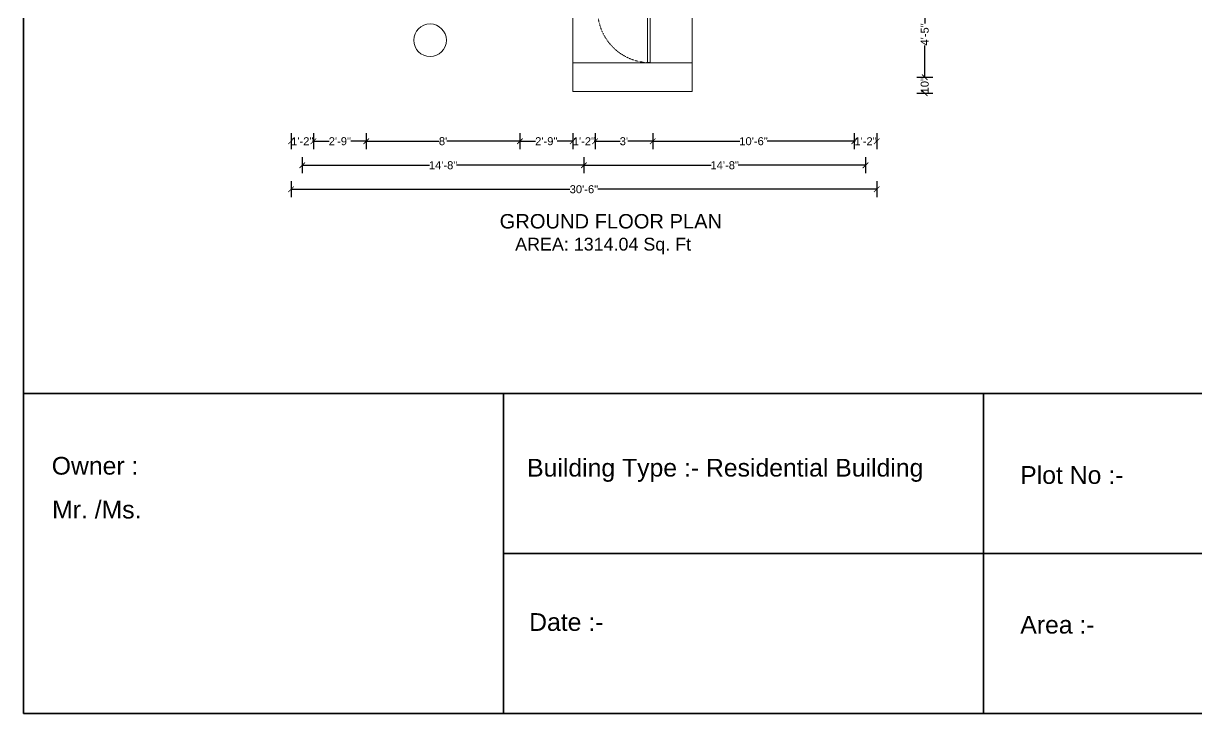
# Model space of a CAD drawing. Header units: inches. Extents: x 2970 to 17976, y 9207 to 14243.
# Drawn here: x 9606 to 10339, y 11276 to 11707 of the extents above; entities that cross this region are included whole.
import ezdxf

# ---------------------------------------------------------------- set-up
doc = ezdxf.new("R2010")
doc.units = ezdxf.units.IN
doc.header["$PDMODE"] = 34
doc.linetypes.add('HIDDEN4', pattern=[0.09375, 0.0625, -0.03125])
for name, color, linetype, lineweight in [('boundary line', 20, 'Continuous', 35), ('DIMENSION', 134, 'Continuous', 15), ('furniture', 11, 'Continuous', 13), ('stairs', 4, 'Continuous', 13), ('TEXT', 30, 'Continuous', 13)]:
    doc.layers.add(name, color=color, linetype=linetype, lineweight=lineweight)
doc.styles.get("Standard").update_dxf_attribs({"font": 'arial.ttf'})
doc.dimstyles.get("Standard").update_dxf_attribs({"dimtxt": 5, "dimasz": 3.5, "dimexe": 5, "dimexo": 3, "dimgap": 0.09, "dimtad": 0, "dimdec": 0, "dimzin": 0, "dimdsep": 46, "dimlunit": 4, "dimtxsty": 'Standard', "dimblk": 'ARCHTICK', "dimcen": 0.09, "dimadec": 0, "dimazin": 0, "dimtfac": 1, "dimtdec": 0, "dimtofl": 0, "dimtmove": 0, "dimatfit": 3, "dimfxl": 5, "dimfxlon": 1, "dimtolj": 1, "dimtzin": 0, "dimarcsym": 0})

# ---------------------------------------------------------------- blocks, each defined once
blk = doc.blocks.new('A$C0CE462CD')
for p, q in [((860, 100), (860, 0)), ((860, 0), (894, 0))]:
    blk.add_line(p, q)
for points in [[(860, 100), (860, 920), (818, 920), (818, 100)], [(0, 10), (6, 10), (6, 90), (0, 90)], [(894, 10), (900, 10), (900, 90), (894, 90)]]:
    blk.add_lwpolyline(points, close=True)
for points in [[(6, 0), (40, 0), (40, 100), (6, 100)], [(6, 100), (6, 0)], [(860, 100), (894, 100), (894, 0)]]:
    blk.add_lwpolyline(points)
at = {"linetype": 'HIDDEN4'}
blk.add_arc((859, 102), 819, 92.8508, 180.1309, dxfattribs=at)
blk = doc.blocks.new('_ArchTick')
at = {"color": 0, "linetype": 'ByBlock', "const_width": 0.15}
blk.add_lwpolyline([(-0.5, -0.5), (0.5, 0.5)], dxfattribs=at)
blk = doc.blocks.new('*D205')
at = {"layer": 'Defpoints', "color": 0, "transparency": 16777216}
for p in [(2944.8, 4449), (2829.47, 4395.56), (2974.8, 4395.56)]:
    blk.add_point(p, dxfattribs=at)
at = {"layer": 'DIMENSION', "color": 0, "lineweight": -2, "transparency": 16777216}
for p, q in [((2969.8, 4449), (2979.8, 4449)), ((2974.8, 4449), (2974.8, 4429.12)), ((2974.8, 4395.56), (2974.8, 4415.45)), ((2969.8, 4395.56), (2979.8, 4395.56))]:
    blk.add_line(p, q, dxfattribs=at)
at = {"layer": 'DIMENSION', "color": 0, "lineweight": -2, "transparency": 16777216, "xscale": 3.5, "yscale": 3.5, "zscale": 3.5}
for p, rotation in [((2974.8, 4449), 90), ((2974.8, 4395.56), 270)]:
    blk.add_blockref('_ArchTick', p, dxfattribs=dict(at, rotation=rotation))
at = {"layer": 'DIMENSION', "color": 0, "transparency": 16777216, "insert": (2974.8, 4422.28), "char_height": 5, "attachment_point": 5, "rotation": 90}
blk.add_mtext('\\A1;4\'-5"', dxfattribs=at)
blk = doc.blocks.new('*D206')
at = {"layer": 'Defpoints', "color": 0, "transparency": 16777216}
for p in [(2829.47, 4395.56), (2829.47, 4385.56), (2974.8, 4385.56)]:
    blk.add_point(p, dxfattribs=at)
at = {"layer": 'DIMENSION', "color": 0, "lineweight": -2, "transparency": 16777216}
for p, q in [((2969.8, 4395.56), (2979.8, 4395.56)), ((2974.8, 4395.56), (2974.8, 4395.23)), ((2969.8, 4385.56), (2979.8, 4385.56)), ((2974.8, 4385.56), (2974.8, 4385.89))]:
    blk.add_line(p, q, dxfattribs=at)
at = {"layer": 'DIMENSION', "color": 0, "lineweight": -2, "transparency": 16777216, "xscale": 3.5, "yscale": 3.5, "zscale": 3.5}
for p, rotation in [((2974.8, 4395.56), 90), ((2974.8, 4385.56), 270)]:
    blk.add_blockref('_ArchTick', p, dxfattribs=dict(at, rotation=rotation))
at = {"layer": 'DIMENSION', "color": 0, "transparency": 16777216, "insert": (2974.8, 4390.56), "char_height": 5, "attachment_point": 5, "rotation": 90}
blk.add_mtext('\\A1;10"', dxfattribs=at)
blk = doc.blocks.new('*D208')
at = {"layer": 'Defpoints', "color": 0, "transparency": 16777216}
for p in [(2578.8, 4405), (2592.8, 4405), (2592.8, 4355.56)]:
    blk.add_point(p, dxfattribs=at)
at = {"layer": 'DIMENSION', "color": 0, "lineweight": -2, "transparency": 16777216}
for p, q in [((2578.8, 4360.56), (2578.8, 4350.56)), ((2578.8, 4355.56), (2579.3, 4355.56)), ((2592.8, 4355.56), (2592.3, 4355.56)), ((2592.8, 4360.56), (2592.8, 4350.56))]:
    blk.add_line(p, q, dxfattribs=at)
at = {"layer": 'DIMENSION', "color": 0, "lineweight": -2, "transparency": 16777216, "xscale": 3.5, "yscale": 3.5, "zscale": 3.5, "rotation": 180}
blk.add_blockref('_ArchTick', (2578.8, 4355.56), dxfattribs=at)
at = {"layer": 'DIMENSION', "color": 0, "lineweight": -2, "transparency": 16777216, "xscale": 3.5, "yscale": 3.5, "zscale": 3.5}
blk.add_blockref('_ArchTick', (2592.8, 4355.56), dxfattribs=at)
at = {"layer": 'DIMENSION', "color": 0, "transparency": 16777216, "insert": (2585.8, 4355.56), "char_height": 5, "attachment_point": 5}
blk.add_mtext('\\A1;1\'-2"', dxfattribs=at)
blk = doc.blocks.new('*D209')
at = {"layer": 'Defpoints', "color": 0, "transparency": 16777216}
for p in [(2592.8, 4405), (2625.8, 4405), (2625.8, 4355.56)]:
    blk.add_point(p, dxfattribs=at)
at = {"layer": 'DIMENSION', "color": 0, "lineweight": -2, "transparency": 16777216}
for p, q in [((2592.8, 4360.56), (2592.8, 4350.56)), ((2592.8, 4355.56), (2602.52, 4355.56)), ((2625.8, 4355.56), (2616.07, 4355.56)), ((2625.8, 4360.56), (2625.8, 4350.56))]:
    blk.add_line(p, q, dxfattribs=at)
at = {"layer": 'DIMENSION', "color": 0, "lineweight": -2, "transparency": 16777216, "xscale": 3.5, "yscale": 3.5, "zscale": 3.5, "rotation": 180}
blk.add_blockref('_ArchTick', (2592.8, 4355.56), dxfattribs=at)
at = {"layer": 'DIMENSION', "color": 0, "lineweight": -2, "transparency": 16777216, "xscale": 3.5, "yscale": 3.5, "zscale": 3.5}
blk.add_blockref('_ArchTick', (2625.8, 4355.56), dxfattribs=at)
at = {"layer": 'DIMENSION', "color": 0, "transparency": 16777216, "insert": (2609.3, 4355.56), "char_height": 5, "attachment_point": 5}
blk.add_mtext('\\A1;2\'-9"', dxfattribs=at)
blk = doc.blocks.new('*D210')
at = {"layer": 'Defpoints', "color": 0, "transparency": 16777216}
for p in [(2625.8, 4405), (2721.8, 4405), (2721.8, 4355.56)]:
    blk.add_point(p, dxfattribs=at)
at = {"layer": 'DIMENSION', "color": 0, "lineweight": -2, "transparency": 16777216}
for p, q in [((2625.8, 4360.56), (2625.8, 4350.56)), ((2625.8, 4355.56), (2671.4, 4355.56)), ((2721.8, 4355.56), (2676.19, 4355.56)), ((2721.8, 4360.56), (2721.8, 4350.56))]:
    blk.add_line(p, q, dxfattribs=at)
at = {"layer": 'DIMENSION', "color": 0, "lineweight": -2, "transparency": 16777216, "xscale": 3.5, "yscale": 3.5, "zscale": 3.5, "rotation": 180}
blk.add_blockref('_ArchTick', (2625.8, 4355.56), dxfattribs=at)
at = {"layer": 'DIMENSION', "color": 0, "lineweight": -2, "transparency": 16777216, "xscale": 3.5, "yscale": 3.5, "zscale": 3.5}
blk.add_blockref('_ArchTick', (2721.8, 4355.56), dxfattribs=at)
at = {"layer": 'DIMENSION', "color": 0, "transparency": 16777216, "insert": (2673.8, 4355.56), "char_height": 5, "attachment_point": 5}
blk.add_mtext("\\A1;8'", dxfattribs=at)
blk = doc.blocks.new('*D211')
at = {"layer": 'Defpoints', "color": 0, "transparency": 16777216}
for p in [(2721.8, 4405), (2754.8, 4405), (2754.8, 4355.56)]:
    blk.add_point(p, dxfattribs=at)
at = {"layer": 'DIMENSION', "color": 0, "lineweight": -2, "transparency": 16777216}
for p, q in [((2721.8, 4360.56), (2721.8, 4350.56)), ((2721.8, 4355.56), (2731.52, 4355.56)), ((2754.8, 4355.56), (2745.07, 4355.56)), ((2754.8, 4360.56), (2754.8, 4350.56))]:
    blk.add_line(p, q, dxfattribs=at)
at = {"layer": 'DIMENSION', "color": 0, "lineweight": -2, "transparency": 16777216, "xscale": 3.5, "yscale": 3.5, "zscale": 3.5, "rotation": 180}
blk.add_blockref('_ArchTick', (2721.8, 4355.56), dxfattribs=at)
at = {"layer": 'DIMENSION', "color": 0, "lineweight": -2, "transparency": 16777216, "xscale": 3.5, "yscale": 3.5, "zscale": 3.5}
blk.add_blockref('_ArchTick', (2754.8, 4355.56), dxfattribs=at)
at = {"layer": 'DIMENSION', "color": 0, "transparency": 16777216, "insert": (2738.3, 4355.56), "char_height": 5, "attachment_point": 5}
blk.add_mtext('\\A1;2\'-9"', dxfattribs=at)
blk = doc.blocks.new('*D212')
at = {"layer": 'Defpoints', "color": 0, "transparency": 16777216}
for p in [(2754.8, 4405), (2768.8, 4405), (2768.8, 4355.56)]:
    blk.add_point(p, dxfattribs=at)
at = {"layer": 'DIMENSION', "color": 0, "lineweight": -2, "transparency": 16777216}
for p, q in [((2754.8, 4360.56), (2754.8, 4350.56)), ((2754.8, 4355.56), (2755.3, 4355.56)), ((2768.8, 4355.56), (2768.3, 4355.56)), ((2768.8, 4360.56), (2768.8, 4350.56))]:
    blk.add_line(p, q, dxfattribs=at)
at = {"layer": 'DIMENSION', "color": 0, "lineweight": -2, "transparency": 16777216, "xscale": 3.5, "yscale": 3.5, "zscale": 3.5, "rotation": 180}
blk.add_blockref('_ArchTick', (2754.8, 4355.56), dxfattribs=at)
at = {"layer": 'DIMENSION', "color": 0, "lineweight": -2, "transparency": 16777216, "xscale": 3.5, "yscale": 3.5, "zscale": 3.5}
blk.add_blockref('_ArchTick', (2768.8, 4355.56), dxfattribs=at)
at = {"layer": 'DIMENSION', "color": 0, "transparency": 16777216, "insert": (2761.8, 4355.56), "char_height": 5, "attachment_point": 5}
blk.add_mtext('\\A1;1\'-2"', dxfattribs=at)
blk = doc.blocks.new('*D213')
at = {"layer": 'Defpoints', "color": 0, "transparency": 16777216}
for p in [(2768.8, 4405), (2804.8, 4405), (2804.8, 4355.56)]:
    blk.add_point(p, dxfattribs=at)
at = {"layer": 'DIMENSION', "color": 0, "lineweight": -2, "transparency": 16777216}
for p, q in [((2768.8, 4360.56), (2768.8, 4350.56)), ((2768.8, 4355.56), (2784.41, 4355.56)), ((2804.8, 4355.56), (2789.19, 4355.56)), ((2804.8, 4360.56), (2804.8, 4350.56))]:
    blk.add_line(p, q, dxfattribs=at)
at = {"layer": 'DIMENSION', "color": 0, "lineweight": -2, "transparency": 16777216, "xscale": 3.5, "yscale": 3.5, "zscale": 3.5, "rotation": 180}
blk.add_blockref('_ArchTick', (2768.8, 4355.56), dxfattribs=at)
at = {"layer": 'DIMENSION', "color": 0, "lineweight": -2, "transparency": 16777216, "xscale": 3.5, "yscale": 3.5, "zscale": 3.5}
blk.add_blockref('_ArchTick', (2804.8, 4355.56), dxfattribs=at)
at = {"layer": 'DIMENSION', "color": 0, "transparency": 16777216, "insert": (2786.8, 4355.56), "char_height": 5, "attachment_point": 5}
blk.add_mtext("\\A1;3'", dxfattribs=at)
blk = doc.blocks.new('*D214')
at = {"layer": 'Defpoints', "color": 0, "transparency": 16777216}
for p in [(2804.8, 4405), (2930.8, 4405), (2930.8, 4355.56)]:
    blk.add_point(p, dxfattribs=at)
at = {"layer": 'DIMENSION', "color": 0, "lineweight": -2, "transparency": 16777216}
for p, q in [((2804.8, 4360.56), (2804.8, 4350.56)), ((2804.8, 4355.56), (2859.35, 4355.56)), ((2930.8, 4355.56), (2876.24, 4355.56)), ((2930.8, 4360.56), (2930.8, 4350.56))]:
    blk.add_line(p, q, dxfattribs=at)
at = {"layer": 'DIMENSION', "color": 0, "lineweight": -2, "transparency": 16777216, "xscale": 3.5, "yscale": 3.5, "zscale": 3.5, "rotation": 180}
blk.add_blockref('_ArchTick', (2804.8, 4355.56), dxfattribs=at)
at = {"layer": 'DIMENSION', "color": 0, "lineweight": -2, "transparency": 16777216, "xscale": 3.5, "yscale": 3.5, "zscale": 3.5}
blk.add_blockref('_ArchTick', (2930.8, 4355.56), dxfattribs=at)
at = {"layer": 'DIMENSION', "color": 0, "transparency": 16777216, "insert": (2867.8, 4355.56), "char_height": 5, "attachment_point": 5}
blk.add_mtext('\\A1;10\'-6"', dxfattribs=at)
blk = doc.blocks.new('*D215')
at = {"layer": 'Defpoints', "color": 0, "transparency": 16777216}
for p in [(2930.8, 4405), (2944.8, 4405), (2944.8, 4355.56)]:
    blk.add_point(p, dxfattribs=at)
at = {"layer": 'DIMENSION', "color": 0, "lineweight": -2, "transparency": 16777216}
for p, q in [((2930.8, 4360.56), (2930.8, 4350.56)), ((2930.8, 4355.56), (2931.3, 4355.56)), ((2944.8, 4355.56), (2944.3, 4355.56)), ((2944.8, 4360.56), (2944.8, 4350.56))]:
    blk.add_line(p, q, dxfattribs=at)
at = {"layer": 'DIMENSION', "color": 0, "lineweight": -2, "transparency": 16777216, "xscale": 3.5, "yscale": 3.5, "zscale": 3.5, "rotation": 180}
blk.add_blockref('_ArchTick', (2930.8, 4355.56), dxfattribs=at)
at = {"layer": 'DIMENSION', "color": 0, "lineweight": -2, "transparency": 16777216, "xscale": 3.5, "yscale": 3.5, "zscale": 3.5}
blk.add_blockref('_ArchTick', (2944.8, 4355.56), dxfattribs=at)
at = {"layer": 'DIMENSION', "color": 0, "transparency": 16777216, "insert": (2937.8, 4355.56), "char_height": 5, "attachment_point": 5}
blk.add_mtext('\\A1;1\'-2"', dxfattribs=at)
blk = doc.blocks.new('*D216')
at = {"layer": 'Defpoints', "color": 0, "transparency": 16777216}
for p in [(2585.8, 4420), (2761.8, 4420), (2761.8, 4340.56)]:
    blk.add_point(p, dxfattribs=at)
at = {"layer": 'DIMENSION', "color": 0, "lineweight": -2, "transparency": 16777216}
for p, q in [((2585.8, 4345.56), (2585.8, 4335.56)), ((2585.8, 4340.56), (2665.35, 4340.56)), ((2761.8, 4340.56), (2682.24, 4340.56)), ((2761.8, 4345.56), (2761.8, 4335.56))]:
    blk.add_line(p, q, dxfattribs=at)
at = {"layer": 'DIMENSION', "color": 0, "lineweight": -2, "transparency": 16777216, "xscale": 3.5, "yscale": 3.5, "zscale": 3.5, "rotation": 180}
blk.add_blockref('_ArchTick', (2585.8, 4340.56), dxfattribs=at)
at = {"layer": 'DIMENSION', "color": 0, "lineweight": -2, "transparency": 16777216, "xscale": 3.5, "yscale": 3.5, "zscale": 3.5}
blk.add_blockref('_ArchTick', (2761.8, 4340.56), dxfattribs=at)
at = {"layer": 'DIMENSION', "color": 0, "transparency": 16777216, "insert": (2673.8, 4340.56), "char_height": 5, "attachment_point": 5}
blk.add_mtext('\\A1;14\'-8"', dxfattribs=at)
blk = doc.blocks.new('*D217')
at = {"layer": 'Defpoints', "color": 0, "transparency": 16777216}
for p in [(2761.8, 4420), (2937.8, 4420), (2937.8, 4340.56)]:
    blk.add_point(p, dxfattribs=at)
at = {"layer": 'DIMENSION', "color": 0, "lineweight": -2, "transparency": 16777216}
for p, q in [((2761.8, 4345.56), (2761.8, 4335.56)), ((2761.8, 4340.56), (2841.35, 4340.56)), ((2937.8, 4340.56), (2858.24, 4340.56)), ((2937.8, 4345.56), (2937.8, 4335.56))]:
    blk.add_line(p, q, dxfattribs=at)
at = {"layer": 'DIMENSION', "color": 0, "lineweight": -2, "transparency": 16777216, "xscale": 3.5, "yscale": 3.5, "zscale": 3.5, "rotation": 180}
blk.add_blockref('_ArchTick', (2761.8, 4340.56), dxfattribs=at)
at = {"layer": 'DIMENSION', "color": 0, "lineweight": -2, "transparency": 16777216, "xscale": 3.5, "yscale": 3.5, "zscale": 3.5}
blk.add_blockref('_ArchTick', (2937.8, 4340.56), dxfattribs=at)
at = {"layer": 'DIMENSION', "color": 0, "transparency": 16777216, "insert": (2849.8, 4340.56), "char_height": 5, "attachment_point": 5}
blk.add_mtext('\\A1;14\'-8"', dxfattribs=at)
blk = doc.blocks.new('*D74')
at = {"layer": 'Defpoints', "color": 0, "transparency": 16777216}
for p in [(2578.8, 4435), (2944.8, 4435), (2944.8, 4325.56)]:
    blk.add_point(p, dxfattribs=at)
at = {"layer": 'DIMENSION', "color": 0, "lineweight": -2, "transparency": 16777216}
for p, q in [((2578.8, 4330.56), (2578.8, 4320.56)), ((2578.8, 4325.56), (2753.12, 4325.56)), ((2944.8, 4325.56), (2770.47, 4325.56)), ((2944.8, 4330.56), (2944.8, 4320.56))]:
    blk.add_line(p, q, dxfattribs=at)
at = {"layer": 'DIMENSION', "color": 0, "lineweight": -2, "transparency": 16777216, "xscale": 3.5, "yscale": 3.5, "zscale": 3.5, "rotation": 180}
blk.add_blockref('_ArchTick', (2578.8, 4325.56), dxfattribs=at)
at = {"layer": 'DIMENSION', "color": 0, "lineweight": -2, "transparency": 16777216, "xscale": 3.5, "yscale": 3.5, "zscale": 3.5}
blk.add_blockref('_ArchTick', (2944.8, 4325.56), dxfattribs=at)
at = {"layer": 'DIMENSION', "color": 0, "transparency": 16777216, "insert": (2761.8, 4325.56), "char_height": 5, "attachment_point": 5}
blk.add_mtext('\\A1;30\'-6"', dxfattribs=at)
blk = doc.blocks.new('ground plan')
at = {"layer": 'stairs'}
for p, q in [((2754.8, 4435), (2754.8, 4386.56)), ((2829.47, 4434.95), (2829.47, 4386.56)), ((2829.47, 4404.56), (2754.8, 4404.56)), ((2829.47, 4386.56), (2754.8, 4386.56))]:
    blk.add_line(p, q, dxfattribs=at)
at = {"layer": 'TEXT'}
blk.add_circle((2665.67, 4418.65), 10.18, dxfattribs=at)
at = {"layer": 'furniture', "xscale": -0.04000000000000026, "yscale": 0.04000000000000026, "zscale": 0.04000000000000026, "rotation": 180}
blk.add_blockref('A$C0CE462CD', (2768.8, 4441.5), dxfattribs=at)
at = {"layer": 'TEXT', "attachment_point": 1}
for s, width, insert, char_height in [('GROUND FLOOR PLAN', 140.8605, (2709.17, 4310.08), 9), ('AREA: 1314.04 Sq. Ft', 121.0159, (2718.85, 4295.28), 8)]:
    blk.add_mtext_dynamic_manual_height_columns(s, width=width, gutter_width=12.5, heights=[0], dxfattribs=dict(at, insert=insert, char_height=char_height))
at = {"layer": 'DIMENSION'}
for base, p1, p2, angle, picture, middle in [((2974.8, 4395.56), (2944.8, 4449), (2829.47, 4395.56), 90, '*D205', (2974.8, 4422.28)), ((2944.8, 4355.56), (2930.8, 4405), (2944.8, 4405), 180, '*D215', (2937.8, 4355.56)), ((2974.8, 4385.56), (2829.47, 4395.56), (2829.47, 4385.56), 90, '*D206', (2974.8, 4390.56))]:
    dim = blk.add_linear_dim(base=base, p1=p1, p2=p2, angle=angle, dimstyle='Standard', override={"dimtmove": 1}, dxfattribs=at)
    dim.commit()
    dim.dimension.update_dxf_attribs({"geometry": picture, "text_midpoint": middle})
for p1, p2, distance, picture, middle in [((2578.8, 4435), (2944.8, 4435), -109.44, '*D74', (2761.8, 4325.56)), ((2585.8, 4420), (2761.8, 4420), -79.44, '*D216', (2673.8, 4340.56)), ((2578.8, 4405), (2592.8, 4405), -49.44, '*D208', (2585.8, 4355.56))]:
    dim = blk.add_aligned_dim(p1=p1, p2=p2, distance=distance, dimstyle='Standard', dxfattribs=at)
    dim.commit()
    dim.dimension.update_dxf_attribs({"geometry": picture, "text_midpoint": middle})
for base, p1, p2, picture, middle in [((2937.8, 4340.56), (2761.8, 4420), (2937.8, 4420), '*D217', (2849.8, 4340.56)), ((2625.8, 4355.56), (2592.8, 4405), (2625.8, 4405), '*D209', (2609.3, 4355.56)), ((2721.8, 4355.56), (2625.8, 4405), (2721.8, 4405), '*D210', (2673.8, 4355.56)), ((2754.8, 4355.56), (2721.8, 4405), (2754.8, 4405), '*D211', (2738.3, 4355.56)), ((2768.8, 4355.56), (2754.8, 4405), (2768.8, 4405), '*D212', (2761.8, 4355.56)), ((2804.8, 4355.56), (2768.8, 4405), (2804.8, 4405), '*D213', (2786.8, 4355.56)), ((2930.8, 4355.56), (2804.8, 4405), (2930.8, 4405), '*D214', (2867.8, 4355.56))]:
    dim = blk.add_linear_dim(base=base, p1=p1, p2=p2, angle=180, dimstyle='Standard', dxfattribs=at)
    dim.commit()
    dim.dimension.update_dxf_attribs({"geometry": picture, "text_midpoint": middle})

msp = doc.modelspace()

# ---------------------------------------------------------------- linework, layer by layer
at = {"layer": 'boundary line'}
for p, q in [((9605.85, 11275.97), (9605.85, 12444.97)), ((11259.85, 11475.97), (9605.85, 11475.97)), ((9905.85, 11275.97), (9905.85, 11475.97)), ((10205.85, 11275.97), (10205.85, 11475.97)), ((9905.85, 11375.97), (10505.85, 11375.97)), ((11259.85, 11275.97), (9605.85, 11275.97))]:
    msp.add_line(p, q, dxfattribs=at)

# ---------------------------------------------------------------- block references
msp.add_blockref('ground plan', (7194.28, 7277.9))

# ---------------------------------------------------------------- texts
at = {"layer": 'TEXT', "attachment_point": 1}
for s, width, insert, char_height in [('Owner :', 110.765, (9623.52, 11436.29), 11.074), ('Building Type :- Residential Building ', 287.0408, (9920.6, 11435.06), 11.0739), ('Plot No :-', 110.765, (10228.75, 11430.52), 11.074), ('Mr. /Ms.', 110.765, (9623.74, 11408.89), 11.074), ('Date :-', 110.765, (9921.88, 11338.67), 11.074), ('Area :-', 110.765, (10228.82, 11336.99), 11.074)]:
    msp.add_mtext_dynamic_manual_height_columns(s, width=width, gutter_width=55.37, heights=[0], dxfattribs=dict(at, insert=insert, char_height=char_height))

doc.saveas('drawing.dxf')
